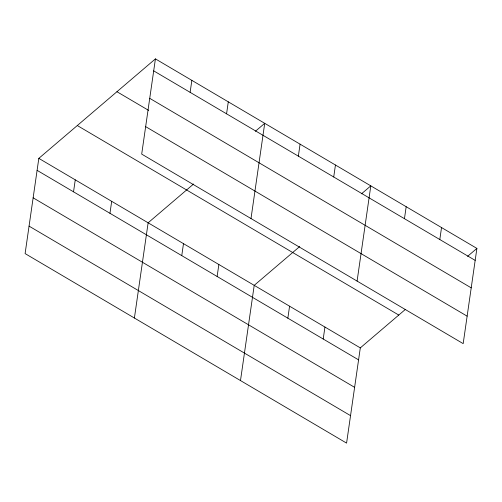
<?xml version="1.0" encoding="UTF-8"?>
<svg xmlns="http://www.w3.org/2000/svg" width="502" height="502" viewBox="0 0 502 502"><rect width="100%" height="100%" fill="white"/><g stroke="black" fill="none" stroke-linecap="round" stroke-linejoin="round"><path stroke-width="0.75" d="M155.419 58.885L141.696 154.108L463.177 343.632L476.9 248.408L155.419 58.885L38.823 158.368L25.1 253.592L346.581 443.115L360.304 347.892L405.189 309.59M73.53 191.827L75.256 179.848M109.963 213.306L111.689 201.327M134.404 318.03L148.128 222.806L193.596 184.008M190.126 92.343L191.852 80.364M181.762 255.631L183.487 243.652M226.565 113.822L228.291 101.843M217.128 276.476L218.853 264.504M251 218.546L264.723 123.323L255.392 131.279M240.489 380.572L254.213 285.349L299.688 246.551M298.357 156.147L300.083 144.168M287.853 318.174L289.579 306.195M333.723 176.993L335.449 165.014M323.213 339.019L324.938 327.047M357.091 281.089L370.809 185.865L361.484 193.822M404.449 218.69L406.174 206.711M439.808 239.536L441.534 227.557M467.569 256.365L476.9 248.408M153.694 70.864L475.174 260.381M149.734 98.336L471.215 287.853M116.941 91.715L148.655 110.409M145.655 126.636L467.136 316.16M77.302 125.538L398.783 315.061M38.823 158.368L360.304 347.892M37.098 170.347L358.579 359.871M33.138 197.819L354.619 387.343M29.06 226.12L350.54 415.643"/></g></svg>
